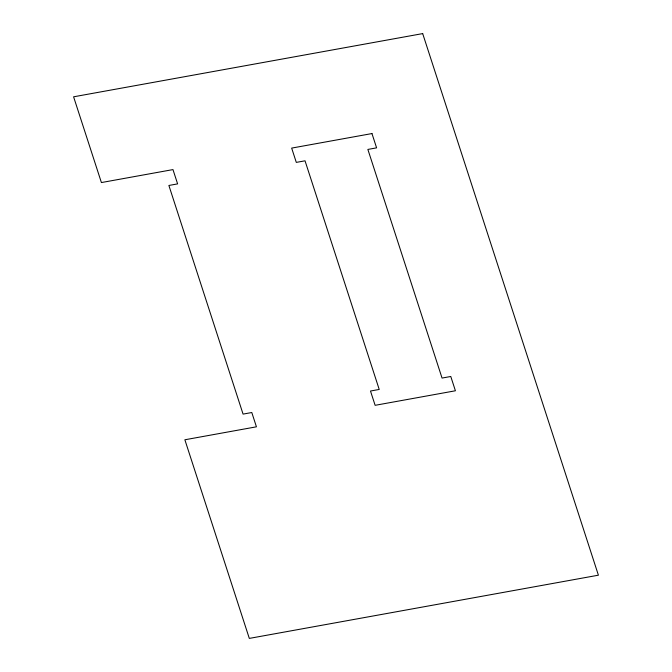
<?xml version="1.0" encoding="UTF-8"?>
<svg xmlns="http://www.w3.org/2000/svg" width="672" height="672" viewBox="0 0 672 672"><rect width="100%" height="100%" fill="white"/><g stroke="black" fill="none" stroke-linecap="round" stroke-linejoin="round"><path stroke-width="1.01" d="M422.688 33.6L73.592 96.81L101.405 182.557L172.973 169.596L177.61 183.884L168.882 185.464L243.071 414.103L251.798 412.524L256.435 426.812L184.867 439.774L249.312 638.4L598.408 575.19L422.688 33.6M371.96 133.56L291.665 148.1L296.302 162.389L305.029 160.81L379.218 389.449L370.49 391.028L375.127 405.317L455.414 390.776L450.778 376.488L442.05 378.067L367.87 149.436L376.597 147.848L371.96 133.56"/></g></svg>
